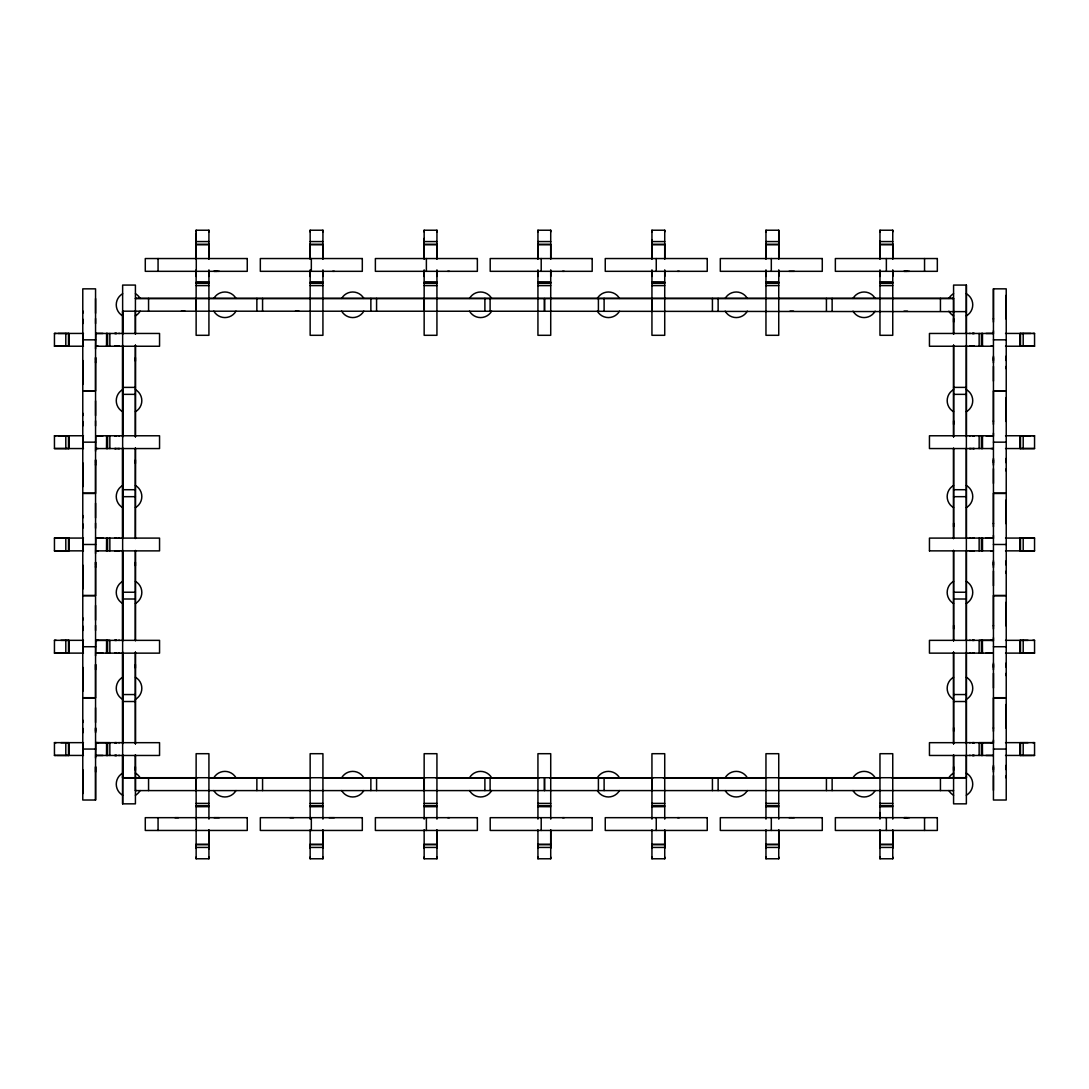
<?xml version="1.0" encoding="UTF-8"?>
<svg xmlns="http://www.w3.org/2000/svg" width="1089" height="1089" viewBox="0 0 1089 1089"><rect width="100%" height="100%" fill="white"/><g stroke="black" fill="none" stroke-linecap="round" stroke-linejoin="round"><path stroke-width="1.5" d="M82.778 793.636L82.778 769.705M82.778 755.453L82.778 742.671M82.778 732.815L82.778 728.391M82.778 722.497L82.778 720.115M82.778 691.311L82.778 667.38M82.778 653.128L82.778 640.346M82.778 630.504L82.778 626.08M82.778 620.172L82.778 617.79M82.778 589.067L82.778 565.137M82.778 550.871L82.778 538.089M82.778 528.247L82.778 523.823M82.778 517.928L82.778 515.546M82.778 486.742L82.778 462.811M82.778 448.559L82.778 435.763M82.778 425.935L82.778 421.497M82.778 415.603L82.778 413.221M82.778 384.431L82.778 360.5M82.778 346.234L82.778 333.452M82.778 323.61L82.778 319.186M82.778 313.292L82.778 310.91M95.56 800.02L95.56 698.049L82.778 698.049L82.778 800.02L95.56 800.02L95.56 766.779L95.56 772.087M95.56 758.107L95.818 742.671M95.56 732.815L95.56 728.391M95.56 722.497L95.56 707.782M95.56 697.709L95.56 595.724L82.778 595.724L82.778 697.709L95.56 697.709L95.56 664.453L95.56 669.762M95.56 655.782L95.818 640.346M95.56 630.504L95.56 625.385M95.56 620.172L95.56 605.457M95.56 595.452L95.56 493.48L82.778 493.48L82.778 595.452L95.56 595.452L95.56 562.21L95.56 565.137M95.56 553.539L95.818 538.089M95.56 528.247L95.56 523.142M95.56 517.928L95.56 503.213M95.56 493.14L95.56 391.155L82.778 391.155L82.778 493.14L95.56 493.14L95.56 459.885L95.56 462.811M95.56 451.214L95.818 435.763M95.56 425.935L95.56 420.817M95.56 415.603L95.56 400.888M95.56 390.815L95.56 288.844L82.778 288.844L82.778 390.815L95.56 390.815L95.56 357.573L95.56 360.5M95.56 348.888L95.818 333.452M95.56 323.61L95.56 318.505M95.56 313.292L95.56 298.577M95.56 731.318L95.56 727.711M106.599 742.684L106.504 755.467L107.593 755.467L107.593 742.671M106.599 640.359L106.504 653.141L107.593 653.141L107.593 640.359M109.866 755.467L109.853 742.671L95.614 742.657L98.119 742.671M109.866 653.155L109.853 640.359L95.614 640.332L98.119 640.359M109.866 550.898L109.853 538.102M109.866 448.573L109.853 435.777M109.866 346.248L109.853 333.465M135.417 754.65L135.417 803.845L122.635 803.845L122.649 333.465M122.608 333.248L122.608 311.182L544.391 311.25L544.391 298.468L135.444 298.468L136.139 298.4M136.139 790.6L135.444 790.587L135.39 755.793M135.39 743.91L135.39 652.27M135.39 640.4L135.417 550.421L135.417 640.836M135.39 436.757L135.39 345.131M135.39 333.248L135.39 311.182M95.818 550.871L159.552 550.884L159.552 538.102L95.573 538.102L103.019 538.089M196.129 276.443L196.129 269.854M196.129 258.542L196.143 233.713M208.925 857.097L208.925 858.772L196.143 858.772L196.143 857.097M196.143 259.223L196.143 230.228L208.925 230.228L208.925 231.903M208.925 258.542L208.925 243.541M208.925 849.052L208.925 830.458M208.925 269.854L208.925 276.443M208.925 259.223L208.925 230.228M310.147 276.443L310.147 269.854M310.147 258.542L310.147 244.072M322.929 857.097L322.929 858.772L310.147 858.772L310.147 857.097M310.147 259.223L310.147 230.228L322.929 230.228L322.929 231.903M322.929 269.854L322.929 276.443M322.929 259.223L322.929 230.228M322.929 848.385L322.929 830.458M424.152 276.443L424.152 269.854M424.152 258.542L424.152 238.437M436.948 857.097L436.948 858.772L424.152 858.772L424.152 857.097M424.152 259.223L424.152 230.228L436.948 230.228L436.948 231.903M436.934 258.542L436.934 243.541M436.934 848.385L436.934 830.458M436.934 269.854L436.934 276.443M436.934 259.223L436.948 230.228M537.939 276.443L537.939 269.854M537.939 258.542L537.939 244.072M550.721 857.097L550.721 858.772L537.939 858.772L537.939 857.097M537.939 259.223L537.939 230.228L550.721 230.228L550.721 231.903M544.391 790.532L544.391 777.75L122.676 777.723L122.608 776.933M550.721 269.854L550.721 276.443M550.721 259.223L550.721 230.228M550.721 848.385L550.721 830.458M651.943 276.443L651.943 269.854M651.943 258.542L651.943 239.948M664.739 857.097L664.739 858.772L651.943 858.772L651.943 857.097M651.943 259.223L651.943 230.228L664.739 230.228L664.739 231.903M664.726 258.542L664.726 243.841M664.726 848.385L664.726 830.458M664.726 269.854L664.726 276.443M664.726 259.223L664.739 230.228M765.962 276.443L765.962 269.854M765.962 258.542L765.962 244.072M765.962 259.223L765.962 230.228L778.744 230.228L778.744 259.223M778.744 857.097L778.744 858.772L765.962 858.772L765.962 857.097M778.744 258.542L778.744 230.228M778.744 848.385L778.744 830.458M778.744 269.854L778.744 276.443M879.966 276.443L879.966 269.854M879.966 258.542L879.966 241.241M892.749 857.097L892.749 858.772L879.966 858.772L879.966 857.097M879.966 259.223L879.966 230.228L892.749 230.228L892.749 231.903M892.749 258.542L892.749 243.841M892.749 848.385L892.749 830.458M892.749 269.854L892.749 276.443M892.749 259.223L892.749 230.228M953.583 778.88L953.556 755.671M953.556 743.801L953.569 652.216M953.583 448.559L953.583 538.551L953.583 448.069M953.583 436.825L953.596 345.24M953.583 333.915L953.556 298.468L952.861 298.4M953.583 770.399L953.583 766.792M966.338 755.671L966.338 777.723L891.796 777.777M966.338 743.801L966.351 652.216M966.351 640.346L966.365 550.462M966.365 538.579L966.365 448.559M966.365 436.825L966.379 345.24M966.365 333.452L966.365 285.073L953.583 285.073L953.583 334.323M993.44 790.315L993.44 775.599M993.44 769.705L993.44 765.281M993.44 743.12L993.44 740.003M993.44 728.391L993.44 698.049L1006.222 698.049L1006.222 800.02L993.44 800.02L993.44 698.049M993.44 688.003L993.44 673.288M993.44 667.38L993.44 662.956M993.44 640.795L993.44 637.678M993.44 626.08L993.44 595.724L1006.222 595.724L1006.222 697.709L993.44 697.709L993.44 595.724M993.44 585.746L993.44 571.031M993.44 565.137L993.44 560.712M993.44 538.551L993.44 535.434M993.44 523.823L993.44 493.48L1006.222 493.48L1006.222 595.452L993.44 595.452L993.44 493.48M993.44 483.434L993.44 468.706M993.44 462.811L993.44 458.387M993.44 436.226L993.44 433.109M993.44 421.497L993.44 391.155L1006.222 391.155L1006.222 493.14L993.44 493.14L993.44 391.155M993.44 381.109L993.44 366.394M993.44 360.5L993.44 356.076M993.44 333.901L993.44 330.784M993.44 319.186L993.44 288.844L1006.222 288.844L1006.222 390.815L993.44 390.815L993.44 288.844M1006.222 778.022L1006.222 775.599M1006.222 769.705L1006.222 765.281M1006.222 728.391L1006.222 704.46M1006.222 675.697L1006.222 673.288M1006.222 667.38L1006.222 662.956M1006.222 626.08L1006.222 602.149M1006.222 573.454L1006.222 571.031M1006.222 565.137L1006.222 560.712M1006.222 523.823L1006.222 499.892M1006.222 471.129L1006.222 468.706M1006.222 462.811L1006.222 458.387M1006.222 421.497L1006.222 397.58M1006.222 368.817L1006.222 366.394M1006.222 360.5L1006.222 356.076M1006.222 319.186L1006.222 295.255M1020.502 755.453L1020.502 742.671M1020.502 653.128L1020.502 640.346M1020.502 550.871L1020.502 538.089M1020.502 448.559L1020.502 435.763M1020.502 346.234L1020.502 333.452M1023.197 755.439L1023.197 742.657M1023.197 653.128L1023.197 640.346M1023.197 550.871L1023.197 538.089M1023.197 448.545L1023.197 435.763M1023.197 346.234L1023.197 333.438M1005.555 755.439L1034.55 755.439L1034.55 742.657L1032.876 742.657M1005.555 653.114L1034.55 653.114L1034.55 640.332L1032.876 640.332M1031.065 538.075L1019.998 538.089L1019.998 550.871L1034.55 550.857L1034.55 538.075L1032.876 538.075M1031.065 435.763L1019.998 435.777L1019.998 448.559L1034.55 448.545L1034.55 435.763L1032.876 435.763M1031.065 333.438L1019.998 333.452L1019.998 346.234L1034.55 346.22L1034.55 333.438L1032.876 333.438M993.44 465.194L993.44 459.885M993.44 362.868L993.44 357.573M993.44 567.519L993.44 562.21M993.44 669.762L993.44 664.453M993.44 772.087L993.44 766.779M966.392 776.933L966.365 777.723L544.609 777.75L544.609 790.532M993.182 550.871L929.475 550.871M993.182 346.234L929.448 346.248L929.448 333.465L993.182 333.452M993.182 448.545L929.448 448.559L929.448 435.777L993.182 435.763M929.448 550.884L929.448 538.102L993.182 538.089M993.182 640.346L929.448 640.359L929.448 653.141L993.182 653.128M993.182 742.671L929.448 742.684L929.448 755.467L993.182 755.453M952.861 790.6L953.556 790.587L135.417 790.6M95.818 346.234L98.119 346.234M95.818 448.545L98.119 448.559M95.573 550.884L98.119 550.884M95.818 653.128L103.019 653.141M95.818 755.453L103.019 755.453M114.767 333.452L116.714 333.465M118.647 333.438L119.613 333.438M114.767 346.234L115.761 346.234M118.647 346.22L119.613 346.22M114.767 435.777L116.714 435.777M118.647 435.763L119.613 435.75M114.767 448.559L115.761 448.559M118.647 448.545L119.613 448.545M114.767 538.089L116.714 538.102M118.647 538.075L119.613 538.075M114.767 550.884L115.761 550.871M118.647 550.871L119.613 550.857M114.767 640.346L116.714 640.359M118.647 640.332L119.613 640.332M114.767 653.141L116.714 653.141M118.647 653.128L119.613 653.114M114.767 742.671L116.714 742.684M118.647 742.657L119.613 742.657M114.767 755.453L116.714 755.467M118.647 755.439L119.613 755.439M57.935 333.438L69.002 333.452L69.002 346.234L54.45 346.22L54.45 333.438L56.124 333.438M54.45 346.22L83.445 346.22M57.935 435.763L69.002 435.777L69.002 448.559L54.45 448.545L54.45 435.763L56.124 435.763M54.45 448.545L83.445 448.545M57.935 538.075L69.002 538.089L69.002 550.871L54.45 550.857L54.45 538.075L56.124 538.075M54.45 550.857L83.445 550.857M83.445 653.114L54.45 653.114L54.45 640.332L56.124 640.332M54.45 653.114L56.124 653.114M83.445 755.439L54.45 755.439L54.45 742.657L56.124 742.657M54.45 755.439L56.124 755.439M219.311 817.676L214.016 817.676M334.364 817.676L329.055 817.676M447.715 817.676L449.417 817.676M562.537 817.676L564.238 817.676M677.589 817.676L679.291 817.676M792.642 817.676L794.344 817.676M909.397 817.676L904.088 817.676L907.014 817.676M196.143 241.567L208.925 241.567M310.147 241.567L322.929 241.567M424.152 241.567L436.934 241.567M537.939 241.567L550.721 241.567M651.943 241.567L664.726 241.567M765.962 241.567L778.744 241.567M879.966 241.567L892.749 241.567M196.129 244.263L208.925 244.263M310.147 244.263L322.929 244.263M424.152 244.263L436.934 244.263M537.939 244.263L550.721 244.263M651.943 244.263L664.726 244.263M765.962 244.263L778.744 244.263M879.966 244.263L892.749 244.263M196.129 244.766L208.925 244.766M310.147 244.766L322.929 244.766L322.929 258.542M424.152 244.766L436.934 244.766M537.939 244.766L550.721 244.766L550.721 258.542M651.943 244.766L664.726 244.766M765.962 244.766L778.744 244.766M879.966 244.766L892.749 244.766M907.014 271.324L904.088 271.324L909.397 271.324M216.942 271.324L214.016 271.324L219.311 271.324M789.035 271.324L794.344 271.324M196.129 283.344L208.925 283.344M310.147 283.344L322.929 283.344M424.152 283.344L436.934 283.344M537.939 283.344L550.721 283.344M651.943 283.344L664.726 283.344M765.962 283.344L778.744 283.344M879.966 283.344L892.749 283.344M196.129 285.617L208.925 285.604M310.147 285.617L322.929 285.604M424.152 285.617L436.934 285.617M537.939 285.617L550.721 285.617M651.943 285.617L664.726 285.617M765.962 285.617L778.744 285.604M879.966 285.604L892.749 285.617M135.444 298.44L953.556 298.44L544.609 298.468L544.609 311.25L966.392 311.631M181.441 311.182L185.021 311.182M295.446 311.182L299.026 311.182M789.974 311.182L793.554 311.182M903.979 311.182L907.559 311.182M103.019 333.452L95.682 333.452L159.552 333.465L159.552 346.248L95.682 346.248M972.286 333.465L974.233 333.452M985.981 333.452L993.318 333.452M54.45 333.438L83.445 333.438M1005.555 333.438L1034.55 333.438M114.767 333.465L116.482 333.465M972.518 333.465L974.233 333.465M82.778 339.836L95.56 339.836M993.44 339.836L1006.222 339.836M1005.555 346.22L1034.55 346.22M114.767 346.248L119.205 346.248M969.795 346.248L974.233 346.248M122.635 387.385L135.417 387.385M953.583 387.385L966.365 387.385M122.635 394.354L135.417 394.354M953.583 394.354L966.365 394.354M103.019 435.777L95.682 435.777L159.552 435.777L159.552 448.559L95.682 448.559M972.286 435.777L974.233 435.777M985.981 435.777L993.318 435.777M54.45 435.763L83.445 435.763M1005.555 435.763L1034.55 435.763M114.767 435.777L116.482 435.777M972.518 435.777L974.233 435.777M82.778 442.161L95.56 442.161M993.44 442.161L1006.222 442.161M1005.555 448.545L1034.55 448.545M114.767 448.559L119.205 448.559M969.795 448.559L974.233 448.559M122.635 489.71L135.417 489.71M953.583 489.71L966.365 489.71M122.635 496.679L135.417 496.679M953.583 496.679L966.365 496.679M972.286 538.102L974.233 538.089M985.981 538.089L993.318 538.102M54.45 538.075L83.445 538.075M1005.555 538.075L1034.55 538.075M114.767 538.102L116.482 538.102M972.518 538.102L974.233 538.102M82.778 544.486L95.56 544.486M993.44 544.486L1006.222 544.486M1005.555 550.857L1034.55 550.857M114.767 550.884L119.205 550.884M969.795 550.884L974.233 550.884M122.635 592.225L135.417 592.225M953.583 592.225L966.365 592.225M122.635 599.004L135.417 599.004M953.583 599.004L966.365 599.004M972.286 640.359L974.233 640.346M54.45 640.332L83.445 640.332M95.682 640.359L159.552 640.359L159.552 653.141L95.682 653.141M1005.555 640.332L1034.55 640.332M60.93 640.346L69.002 640.346L69.002 653.128L56.832 653.128M114.767 640.359L116.482 640.359M972.518 640.359L974.233 640.359M1028.07 640.346L1019.998 640.346L1019.998 653.128L1032.168 653.128M82.778 646.73L95.56 646.73M993.44 646.73L1006.222 646.73M972.286 653.141L974.233 653.141M985.981 653.141L993.318 653.141M114.767 653.141L116.482 653.141M972.518 653.141L974.233 653.141M122.635 694.551L135.417 694.551M953.583 694.551L966.365 694.551M122.635 701.52L135.417 701.52M953.583 701.52L966.365 701.52M972.286 742.684L974.233 742.671M54.45 742.657L83.445 742.657M95.682 742.671L159.552 742.684L159.552 755.467L95.682 755.467M1005.555 742.657L1034.55 742.657M60.93 742.657L69.002 742.671L69.002 755.453L56.832 755.439M114.767 742.671L116.482 742.684M972.518 742.684L974.233 742.671M1028.07 742.657L1019.998 742.671L1019.998 755.453L1032.168 755.439M82.778 749.055L95.56 749.055M993.44 749.055L1006.222 749.055M972.286 755.467L974.233 755.453M985.981 755.453L993.318 755.467M114.767 755.467L116.482 755.467M972.518 755.467L974.233 755.467M197.204 777.777L122.608 777.845L122.676 755.671M208.435 777.818L310.733 777.818M322.33 777.791L424.751 777.818M435.899 777.805L539.3 777.818M549.7 777.818L653.101 777.805M663.269 777.805L766.67 777.791M778.267 777.818L880.565 777.818M196.129 803.383L208.925 803.383M310.147 803.383L322.929 803.383M424.152 803.396L436.934 803.383M537.939 803.383L550.721 803.396M651.943 803.396L664.726 803.383M765.962 803.396L778.744 803.383M879.966 803.396L892.749 803.383M196.129 805.656L208.925 805.656M310.147 805.656L322.929 805.656M424.152 805.656L436.934 805.656M537.939 805.656L550.721 805.656M651.943 805.656L664.726 805.656M765.962 805.656L778.744 805.656M879.966 805.656L892.749 805.656M196.129 806.731L208.925 806.65M310.147 806.731L322.929 806.65M424.152 806.731L436.934 806.65M537.939 806.65L550.721 806.731M651.943 806.731L664.726 806.65M765.962 806.65L778.744 806.731M879.966 806.731L892.749 806.65M174.948 817.676L178.555 817.676M290.001 817.676L293.608 817.676M789.035 817.676L791.962 817.676M208.925 844.234L196.129 844.234L196.143 848.385M322.929 844.234L310.147 844.234L310.147 848.385M436.934 844.234L424.152 844.234L424.152 848.385M550.721 844.234L537.939 844.234L537.939 848.385M664.726 844.234L651.943 844.234L651.943 848.385M778.744 844.234L765.962 844.234L765.962 848.385M879.966 830.458L879.966 844.234L892.749 844.234M196.129 844.737L208.925 844.737M310.147 844.737L322.929 844.737M424.152 844.737L436.934 844.737M537.939 844.737L550.721 844.737M651.943 844.737L664.726 844.737M765.962 844.737L778.744 844.737M879.966 844.737L892.749 844.737M196.143 847.433L208.925 847.433M310.147 847.433L322.929 847.433M424.152 847.433L436.934 847.433M537.939 847.433L550.721 847.433M651.943 847.433L664.726 847.433M765.962 847.433L778.744 847.433M879.966 847.433L892.749 847.433M677.589 271.324L679.291 271.324M562.537 271.324L564.238 271.324M447.715 271.324L449.417 271.324M332.676 271.324L334.364 271.324M990.881 346.234L993.318 346.248M990.881 448.559L993.318 448.559M990.881 550.884L993.427 550.884M990.881 640.359L993.318 640.359L979.147 640.359L979.134 653.155M1032.876 653.114L1034.55 653.114M990.881 742.671L993.318 742.671L979.147 742.671L979.134 755.467M1032.876 755.439L1034.55 755.439M969.387 333.438L970.353 333.438M969.387 346.22L970.353 346.22M973.239 346.234L974.233 346.234M969.387 435.75L970.353 435.763M969.387 448.545L970.353 448.545M973.239 448.559L974.233 448.559M969.387 538.075L970.353 538.075M969.387 550.857L970.353 550.871M973.239 550.871L974.233 550.884M969.387 640.332L970.353 640.332M969.387 653.114L970.353 653.128M969.387 742.657L970.353 742.657M969.387 755.439L970.353 755.439M982.401 640.359L982.496 653.141L981.407 653.141L981.407 640.359M982.401 742.684L982.496 755.467L981.407 755.467L981.407 742.671M993.44 318.505L993.44 322.113M993.44 420.817L993.44 424.424M993.44 523.142L993.44 526.749M993.44 625.385L993.44 628.993M993.44 727.711L993.44 731.318M953.583 318.505L953.583 322.113M953.583 420.83L953.583 424.438M953.583 523.142L953.583 526.749M953.583 625.399L953.583 629.006M953.583 727.724L953.583 731.332M879.966 844.234L879.966 848.385M879.966 812.557L879.966 819.146M135.417 357.573L135.417 361.18M135.417 459.898L135.417 463.506M135.417 562.21L135.417 565.817M135.417 664.467L135.417 668.074M135.417 766.792L135.417 770.399M95.56 361.18L95.56 362.868M95.56 463.492L95.56 465.194M95.56 565.817L95.56 567.519M979.147 333.465L979.134 346.248M979.147 435.777L979.134 448.573M979.147 538.102L979.134 550.898M966.365 285.073L966.365 803.845L953.583 803.845L953.583 754.65M953.61 345.131L953.583 436.893M953.583 652.08L953.61 743.91M940.433 298.4L940.433 311.182M940.433 777.818L940.433 790.6M924.547 258.542L924.547 271.324M924.547 817.676L924.547 830.458M892.749 271.324L892.749 335.303L879.966 335.303L879.966 271.324M892.749 819.146L892.749 753.697L879.966 753.697L879.966 817.676M892.749 829.777L892.749 858.772M886.364 258.542L886.364 271.324M886.364 817.676L886.364 830.458M879.966 230.228L879.966 231.903M879.966 829.777L879.966 858.772M832.132 298.4L832.132 311.182M832.132 777.818L832.132 790.6M826.428 298.4L826.428 311.182M826.428 777.818L826.428 790.6M778.744 271.324L778.744 335.303L765.962 335.303L765.962 271.324M778.744 819.146L778.744 753.697L765.962 753.697L765.962 819.146M778.744 829.777L778.744 858.772M771.311 258.542L771.311 271.324M771.311 817.676L771.311 830.458M765.962 230.228L765.962 231.903M765.962 829.777L765.962 858.772M718.127 298.4L718.127 311.182M718.127 777.818L718.127 790.6M712.424 298.4L712.424 311.182M712.424 777.818L712.424 790.6M664.726 271.324L664.726 335.303L651.943 335.303L651.943 271.324M664.726 819.146L664.726 753.697L651.943 753.697L651.943 819.146M664.726 829.777L664.739 858.772M656.259 258.542L656.259 271.324M656.259 817.676L656.259 830.458M651.943 230.228L651.943 231.903M652.066 298.4L652.066 311.182M652.066 777.818L652.066 790.6M651.943 829.777L651.943 858.772M604.109 298.4L604.109 311.182M604.109 777.818L604.109 790.6M598.406 298.4L598.406 311.182M598.406 777.818L598.406 790.6M550.721 271.324L550.721 335.303L537.939 335.303L537.939 271.324M550.721 819.146L550.721 753.697L537.939 753.697L537.939 819.146M550.721 829.777L550.721 858.772M541.206 258.542L541.206 271.324M541.206 817.676L541.206 830.458M537.939 230.228L537.939 231.903M537.939 829.777L537.939 858.772M490.104 298.4L490.104 311.182M490.104 777.818L490.104 790.6M484.891 298.4L484.891 311.182M484.891 777.818L484.891 790.6M436.934 271.324L436.934 335.303L424.152 335.303L424.152 271.324M436.934 819.146L436.934 753.697L424.152 753.697L424.152 819.146M436.934 829.777L436.948 858.772M426.384 258.542L426.384 271.324M426.384 817.676L426.384 830.458M424.152 230.228L424.152 231.903M424.274 298.4L424.274 311.182M424.274 777.818L424.274 790.6M424.152 829.777L424.152 858.772M376.576 298.4L376.576 311.182M376.576 777.818L376.576 790.6M370.873 298.4L370.873 311.182M370.873 777.818L370.873 790.6M322.929 271.324L322.929 335.303L310.147 335.303L310.147 271.324M322.929 819.146L322.929 753.697L310.147 753.697L310.147 819.146M322.929 829.777L322.929 858.772M311.331 258.542L311.331 271.324M311.331 817.676L311.331 830.458M310.147 230.228L310.147 231.903M310.147 829.777L310.147 858.772M262.572 298.4L262.572 311.182M262.572 777.818L262.572 790.6M256.868 298.4L256.868 311.182M256.868 777.818L256.868 790.6M208.925 271.324L208.925 335.303L196.129 335.303L196.129 271.324M208.925 819.146L208.925 753.697L196.129 753.697L196.129 819.146M208.925 829.777L208.925 858.772M196.143 230.228L196.143 231.903M196.279 258.542L196.279 271.324M196.251 298.4L196.251 311.182M196.251 777.818L196.251 790.6M196.279 817.676L196.279 830.458M196.143 829.777L196.143 858.772M158.068 258.542L158.068 271.324M158.068 817.676L158.068 830.458M148.567 298.4L148.567 311.182M148.567 777.818L148.567 790.6M135.417 334.323L135.417 285.073L122.635 285.073L122.635 334.323M135.458 345.24L135.417 436.893M135.417 652.08L135.444 743.801M122.676 311.318L122.676 333.37M122.676 436.825L122.676 345.24L122.635 436.893M122.676 448.695L122.676 538.579M122.676 550.462L122.676 640.346M122.676 652.216L122.676 743.801L122.635 652.08M122.608 447.742L122.635 538.687M122.635 550.285L122.608 641.244M122.635 754.65L122.635 803.845M68.498 333.452L68.498 346.234M68.498 435.763L68.498 448.559M68.498 538.089L68.498 550.871M68.498 640.346L68.498 653.128M68.498 742.671L68.498 755.453M65.803 333.438L65.803 346.234M65.803 435.763L65.803 448.545M65.803 538.089L65.803 550.871M65.803 640.346L65.803 653.128M65.803 742.657L65.803 755.439M619.491 790.573A12.782 12.782 0 0 1 597.344 790.573M597.344 777.777A12.782 12.782 0 0 1 619.491 777.777M875.161 790.573A12.782 12.782 0 0 1 853.014 790.573M853.014 777.777A12.782 12.782 0 0 1 875.161 777.777M747.326 790.573A12.782 12.782 0 0 1 725.179 790.573M725.179 777.777A12.782 12.782 0 0 1 747.326 777.777M966.351 581.349A12.782 12.782 0 0 1 966.351 603.497M953.569 603.497A12.782 12.782 0 0 1 953.569 581.349M966.351 677.222A12.782 12.782 0 0 1 966.351 699.369M953.569 699.369A12.782 12.782 0 0 1 953.569 677.222M966.351 773.108A12.782 12.782 0 0 1 966.351 795.242M953.569 795.242A12.782 12.782 0 0 1 948.887 790.573M948.887 777.777A12.782 12.782 0 0 1 953.569 773.108M875.161 311.182A12.782 12.782 0 0 1 853.014 311.182M853.014 298.4A12.782 12.782 0 0 1 875.161 298.4M966.351 389.603A12.782 12.782 0 0 1 966.351 411.737M953.569 411.737A12.782 12.782 0 0 1 953.569 389.603M747.326 311.182A12.782 12.782 0 0 1 725.179 311.182M725.179 298.4A12.782 12.782 0 0 1 747.326 298.4M966.351 485.476A12.782 12.782 0 0 1 966.351 507.624M953.569 507.624A12.782 12.782 0 0 1 953.569 485.476M619.491 311.182A12.782 12.782 0 0 1 597.344 311.182M597.344 298.4A12.782 12.782 0 0 1 619.491 298.4M966.351 293.717A12.782 12.782 0 0 1 966.351 315.864M953.569 315.864A12.782 12.782 0 0 1 948.887 311.182M948.887 298.4A12.782 12.782 0 0 1 953.569 293.717M140.1 790.573A12.782 12.782 0 0 1 135.431 795.242M122.649 795.242A12.782 12.782 0 0 1 122.649 773.108M135.431 773.108A12.782 12.782 0 0 1 140.1 777.777M135.431 581.349A12.782 12.782 0 0 1 135.431 603.497M122.649 603.497A12.782 12.782 0 0 1 122.649 581.349M491.656 790.573A12.782 12.782 0 0 1 469.509 790.573M469.509 777.777A12.782 12.782 0 0 1 491.656 777.777M135.431 677.222A12.782 12.782 0 0 1 135.431 699.369M122.649 699.369A12.782 12.782 0 0 1 122.649 677.222M235.986 790.573A12.782 12.782 0 0 1 213.839 790.573M213.839 777.777A12.782 12.782 0 0 1 235.986 777.777M363.821 790.573A12.782 12.782 0 0 1 341.674 790.573M341.674 777.777A12.782 12.782 0 0 1 363.821 777.777M491.656 311.182A12.782 12.782 0 0 1 469.509 311.182M469.509 298.4A12.782 12.782 0 0 1 491.656 298.4M363.821 311.182A12.782 12.782 0 0 1 341.674 311.182M341.674 298.4A12.782 12.782 0 0 1 363.821 298.4M135.431 389.603A12.782 12.782 0 0 1 135.431 411.737M122.649 411.737A12.782 12.782 0 0 1 122.649 389.603M135.431 485.476A12.782 12.782 0 0 1 135.431 507.624M122.649 507.624A12.782 12.782 0 0 1 122.649 485.476M235.986 311.182A12.782 12.782 0 0 1 213.839 311.182M213.839 298.4A12.782 12.782 0 0 1 235.986 298.4M140.1 311.182A12.782 12.782 0 0 1 135.431 315.864M122.649 315.864A12.782 12.782 0 0 1 122.649 293.717M135.431 293.717A12.782 12.782 0 0 1 140.1 298.4M106.599 538.102L106.504 550.884L107.593 550.884L107.593 538.102L106.599 538.102M106.599 435.777L106.504 448.559L107.593 448.559L107.593 435.777L106.599 435.777M106.599 333.465L106.504 346.248L107.593 346.248L107.593 333.465L106.599 333.465M135.417 448.096L135.39 538.579L135.417 448.069M953.583 550.449L953.583 640.808L953.583 550.394M247.257 258.542L145.286 258.542L145.286 271.324L247.257 271.324L247.257 258.542M362.31 258.542L260.325 258.542L260.325 271.324L362.31 271.324L362.31 258.542M477.363 258.542L375.378 258.542L375.378 271.324L477.363 271.324L477.363 258.542M592.185 258.542L490.2 258.542L490.2 271.324L592.185 271.324L592.185 258.542M707.237 258.542L605.253 258.542L605.253 271.324L707.237 271.324L707.237 258.542M822.277 258.542L720.305 258.542L720.305 271.324L822.277 271.324L822.277 258.542M937.33 258.542L835.358 258.542L835.358 271.324L937.33 271.324L937.33 258.542M208.925 282.269L196.129 282.269L208.925 282.35M322.929 282.269L310.147 282.269L322.929 282.35M436.934 282.269L424.152 282.269L436.934 282.35M550.721 282.269L537.939 282.269L550.721 282.35M664.726 282.269L651.943 282.269L664.726 282.35M778.744 282.269L765.962 282.269L778.744 282.35M892.749 282.269L879.966 282.269L892.749 282.35M982.401 333.465L981.407 333.465L981.407 346.248L982.496 346.248L982.496 333.465M982.401 435.777L981.407 435.777L981.407 448.559L982.496 448.559L982.496 435.777M982.401 538.102L981.407 538.102L981.407 550.884L982.496 550.884L982.496 538.102M247.257 817.676L145.286 817.676L145.286 830.458L247.257 830.458L247.257 817.676M362.31 817.676L260.325 817.676L260.325 830.458L362.31 830.458L362.31 817.676M477.363 817.676L375.378 817.676L375.378 830.458L477.363 830.458L477.363 817.676M592.185 817.676L490.2 817.676L490.2 830.458L592.185 830.458L592.185 817.676M707.237 817.676L605.253 817.676L605.253 830.458L707.237 830.458L707.237 817.676M822.277 817.676L720.305 817.676L720.305 830.458L822.277 830.458L822.277 817.676M937.33 817.676L835.358 817.676L835.358 830.458L937.33 830.458L937.33 817.676"/></g></svg>
